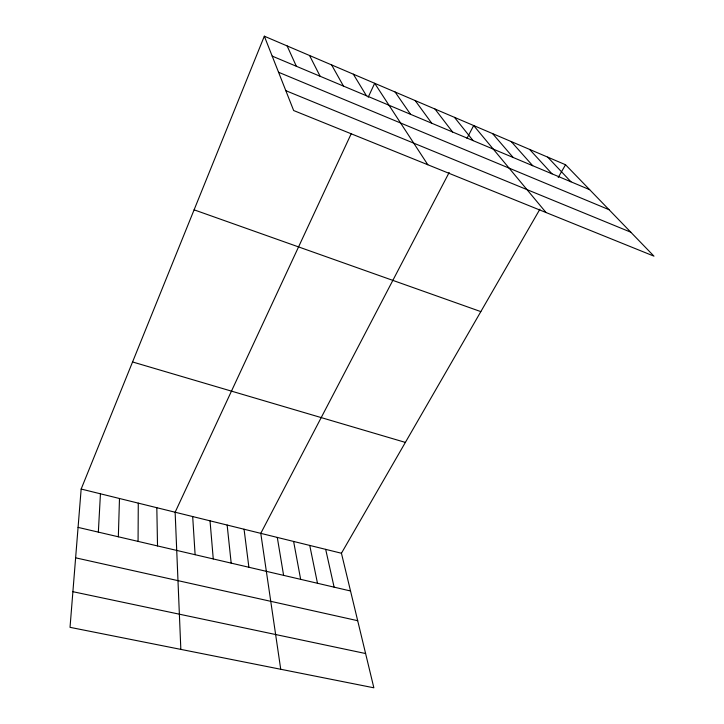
<?xml version="1.0" encoding="UTF-8"?>
<svg xmlns="http://www.w3.org/2000/svg" width="724" height="724" viewBox="0 0 724 724"><rect width="100%" height="100%" fill="white"/><g stroke="black" fill="none" stroke-linecap="round" stroke-linejoin="round"><path stroke-width="1.09" d="M138.067 541.389L138.275 503.135M118.338 536.783L119.487 498.501M98.346 532.122L100.446 493.804M264.332 36.2L293.654 110.528L653.971 256.151L565.544 164.746L264.332 36.2L81.16 489.044L70.029 627.337L373.856 687.8L341.438 553.245L539.905 209.2M351.221 133.714L175.136 512.221L180.837 649.392M368.19 97.242L374.679 83.287L427.83 164.755M449.161 172.493L260.776 533.353L280.731 669.266M466.98 138.347L473.668 125.533L546.041 212.53M558.204 177.47L565.544 164.746M72.898 591.698L365.602 653.537M75.622 557.824L357.692 620.703M78.074 527.389L350.525 590.983M81.16 489.044L341.438 553.245M132.564 361.964L405.377 442.409M194.104 209.833L480.826 311.61M285.826 90.672L630.794 232.196M278.559 72.255L609.02 209.679M272.179 56.092L589.662 189.67M547.706 157.126L570.974 181.805M529.597 149.406L552.005 173.823M511.234 141.569L532.737 165.724M492.591 133.605L513.171 157.488M454.464 117.342L473.098 140.628M434.97 109.025L452.581 131.994M415.178 100.573L431.73 123.216M395.087 92.002L410.535 114.302M353.321 74.174L366.435 95.749M331.61 64.916L343.475 86.093M309.555 55.495L320.126 76.264M287.129 45.929L296.36 66.264M325.682 549.362L334.108 587.146M309.745 545.425L317.483 583.263M293.618 541.452L300.65 579.336M277.292 537.425L283.609 575.363M244.06 529.226L248.884 567.254M227.146 525.054L231.182 563.127M210.023 520.827L213.263 558.937M192.684 516.556L195.109 554.702M156.818 507.705L157.524 545.932"/></g></svg>
